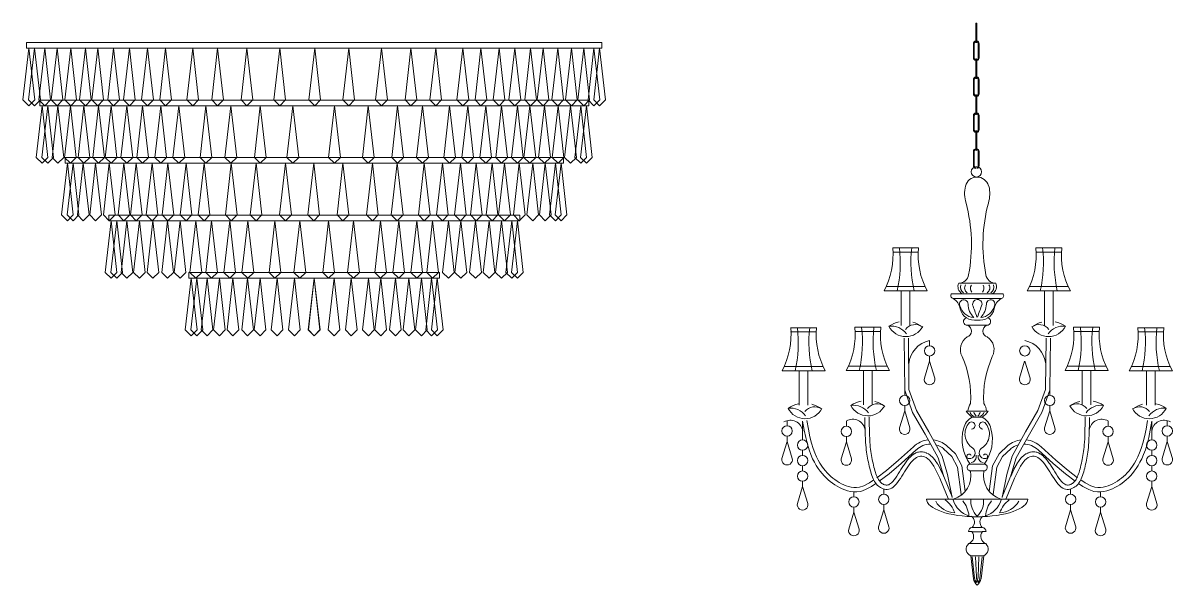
# Model space of a CAD drawing. Header units: millimetres. Extents: x -7623 to 1021, y -3585 to 1235.
# Drawn here: x -3581 to 416, y -719 to 1235 of the extents above; entities that cross this region are included whole.
import ezdxf

# ---------------------------------------------------------------- set-up
doc = ezdxf.new("R2010")
doc.units = ezdxf.units.MM
doc.layers.add('Lighting', color=253, linetype='Continuous', lineweight=13)

# ---------------------------------------------------------------- blocks, each defined once
blk = doc.blocks.new('Chandeliers 042')
at = {"color": 0}
for p, q in [((-1000, 0), (-1000, -20)), ((0, 0), (-1000, 0)), ((0, 0), (1000, 0)), ((1000, 0), (1000, -20)), ((0, -20), (-1000, -20)), ((0, -20), (1000, -20)), ((0, -200), (-953.9, -200)), ((-953.9, -200), (-953.9, -220)), ((0, -220), (-953.9, -220)), ((0, -200), (953.9, -200)), ((0, -220), (953.9, -220)), ((953.9, -200), (953.9, -220)), ((-866, -400), (-866, -420)), ((0, -400), (-866, -400)), ((0, -420), (-866, -420)), ((0, -400), (866, -400)), ((0, -420), (866, -420)), ((866, -400), (866, -420)), ((-714.1, -600), (-714.1, -620)), ((0, -600), (-714.1, -600)), ((0, -620), (-714.1, -620)), ((0, -600), (714.1, -600)), ((0, -620), (714.1, -620)), ((714.1, -600), (714.1, -620)), ((-435.9, -800), (-435.9, -820)), ((0, -800), (-435.9, -800)), ((0, -820), (-435.9, -820)), ((0, -800), (435.9, -800)), ((0, -820), (435.9, -820)), ((435.9, -800), (435.9, -820))]:
    blk.add_line(p, q, dxfattribs=at)
for points in [[(-991.7, -220), (-1012.1, -199.6), (-991.7, -20), (-971.4, -199.6)], [(-972.1, -220), (-992.5, -199.6), (-972.1, -20), (-951.7, -199.6)], [(-936.7, -220), (-957.1, -199.6), (-936.7, -20), (-916.4, -199.6)], [(-893.6, -220), (-913.9, -199.6), (-893.6, -20), (-873.2, -199.6)], [(-846.4, -220), (-866.8, -199.6), (-846.4, -20), (-826.1, -199.6)], [(-795.4, -220), (-815.7, -199.6), (-795.4, -20), (-775, -199.6)], [(-752.2, -220), (-772.5, -199.6), (-752.2, -20), (-731.8, -199.6)], [(-697.2, -220), (-717.6, -199.6), (-697.2, -20), (-676.8, -199.6)], [(-642.2, -220), (-662.6, -199.6), (-642.2, -20), (-621.9, -199.6)], [(-579.4, -220), (-599.8, -199.6), (-579.4, -20), (-559, -199.6)], [(-516.6, -220), (-536.9, -199.6), (-516.6, -20), (-496.2, -199.6)], [(-422.3, -220), (-442.7, -199.6), (-422.3, -20), (-402, -199.6)], [(-335.9, -220), (-356.3, -199.6), (-335.9, -20), (-315.6, -199.6)], [(-233.8, -220), (-254.2, -199.6), (-233.8, -20), (-213.5, -199.6)], [(-120, -220), (-140.3, -199.6), (-120, -20), (-99.6, -199.6)], [(1.8, -220), (-18.6, -199.6), (1.8, -20), (22.1, -199.6)], [(120, -220), (140.3, -199.6), (120, -20), (99.6, -199.6)], [(233.8, -220), (254.2, -199.6), (233.8, -20), (213.5, -199.6)], [(335.9, -220), (356.3, -199.6), (335.9, -20), (315.6, -199.6)], [(422.3, -220), (442.7, -199.6), (422.3, -20), (402, -199.6)], [(516.6, -220), (536.9, -199.6), (516.6, -20), (496.2, -199.6)], [(579.4, -220), (599.8, -199.6), (579.4, -20), (559, -199.6)], [(642.2, -220), (662.6, -199.6), (642.2, -20), (621.9, -199.6)], [(697.2, -220), (717.6, -199.6), (697.2, -20), (676.8, -199.6)], [(752.2, -220), (772.5, -199.6), (752.2, -20), (731.8, -199.6)], [(795.4, -220), (815.7, -199.6), (795.4, -20), (775, -199.6)], [(846.4, -220), (866.8, -199.6), (846.4, -20), (826.1, -199.6)], [(893.6, -220), (913.9, -199.6), (893.6, -20), (873.2, -199.6)], [(936.7, -220), (957.1, -199.6), (936.7, -20), (916.4, -199.6)], [(972.1, -220), (992.5, -199.6), (972.1, -20), (951.7, -199.6)], [(991.7, -220), (1012.1, -199.6), (991.7, -20), (971.4, -199.6)], [(-945.7, -420), (-966, -399.6), (-945.7, -220), (-925.3, -399.6)], [(-926, -420), (-946.4, -399.6), (-926, -220), (-905.7, -399.6)], [(-890.7, -420), (-911.1, -399.6), (-890.7, -220), (-870.3, -399.6)], [(-847.5, -420), (-867.9, -399.6), (-847.5, -220), (-827.1, -399.6)], [(-800.4, -420), (-820.7, -399.6), (-800.4, -220), (-780, -399.6)], [(-749.3, -420), (-769.7, -399.6), (-749.3, -220), (-729, -399.6)], [(-706.1, -420), (-726.5, -399.6), (-706.1, -220), (-685.8, -399.6)], [(-651.1, -420), (-671.5, -399.6), (-651.1, -220), (-630.8, -399.6)], [(-596.2, -420), (-616.5, -399.6), (-596.2, -220), (-575.8, -399.6)], [(-533.3, -420), (-553.7, -399.6), (-533.3, -220), (-513, -399.6)], [(-470.5, -420), (-490.9, -399.6), (-470.5, -220), (-450.1, -399.6)], [(-376.3, -420), (-396.6, -399.6), (-376.3, -220), (-355.9, -399.6)], [(-289.9, -420), (-310.2, -399.6), (-289.9, -220), (-269.5, -399.6)], [(-187.8, -420), (-208.1, -399.6), (-187.8, -220), (-167.4, -399.6)], [(-74.3, -420), (-94.6, -399.6), (-74.3, -220), (-53.9, -399.6)], [(70.6, -420), (91, -399.6), (70.6, -220), (50.2, -399.6)], [(187.8, -420), (208.1, -399.6), (187.8, -220), (167.4, -399.6)], [(289.9, -420), (310.2, -399.6), (289.9, -220), (269.5, -399.6)], [(376.3, -420), (396.6, -399.6), (376.3, -220), (355.9, -399.6)], [(470.5, -420), (490.9, -399.6), (470.5, -220), (450.1, -399.6)], [(533.3, -420), (553.7, -399.6), (533.3, -220), (513, -399.6)], [(596.2, -420), (616.5, -399.6), (596.2, -220), (575.8, -399.6)], [(651.1, -420), (671.5, -399.6), (651.1, -220), (630.8, -399.6)], [(706.1, -420), (726.5, -399.6), (706.1, -220), (685.8, -399.6)], [(749.3, -420), (769.7, -399.6), (749.3, -220), (729, -399.6)], [(800.4, -420), (820.7, -399.6), (800.4, -220), (780, -399.6)], [(847.5, -420), (867.9, -399.6), (847.5, -220), (827.1, -399.6)], [(890.7, -420), (911.1, -399.6), (890.7, -220), (870.3, -399.6)], [(926, -420), (946.4, -399.6), (926, -220), (905.7, -399.6)], [(945.7, -420), (966, -399.6), (945.7, -220), (925.3, -399.6)], [(-857.8, -620), (-878.1, -599.6), (-857.8, -420), (-837.4, -599.6)], [(-838.1, -620), (-858.5, -599.6), (-838.1, -420), (-817.8, -599.6)], [(-802.8, -620), (-823.1, -599.6), (-802.8, -420), (-782.4, -599.6)], [(-759.6, -620), (-779.9, -599.6), (-759.6, -420), (-739.2, -599.6)], [(-712.5, -620), (-732.8, -599.6), (-712.5, -420), (-692.1, -599.6)], [(-661.4, -620), (-681.8, -599.6), (-661.4, -420), (-641, -599.6)], [(-618.2, -620), (-638.6, -599.6), (-618.2, -420), (-597.8, -599.6)], [(-563.2, -620), (-583.6, -599.6), (-563.2, -420), (-542.9, -599.6)], [(-508.3, -620), (-528.6, -599.6), (-508.3, -420), (-487.9, -599.6)], [(-445.4, -620), (-465.8, -599.6), (-445.4, -420), (-425.1, -599.6)], [(-382.6, -620), (-403, -599.6), (-382.6, -420), (-362.2, -599.6)], [(-288.4, -620), (-308.7, -599.6), (-288.4, -420), (-268, -599.6)], [(-202, -620), (-222.3, -599.6), (-202, -420), (-181.6, -599.6)], [(-99.9, -620), (-120.2, -599.6), (-99.9, -420), (-79.5, -599.6)], [(-1.5, -620), (18.9, -599.6), (-1.5, -420), (-21.8, -599.6)], [(99.9, -620), (120.2, -599.6), (99.9, -420), (79.5, -599.6)], [(202, -620), (222.3, -599.6), (202, -420), (181.6, -599.6)], [(288.4, -620), (308.7, -599.6), (288.4, -420), (268, -599.6)], [(382.6, -620), (403, -599.6), (382.6, -420), (362.2, -599.6)], [(445.4, -620), (465.8, -599.6), (445.4, -420), (425.1, -599.6)], [(508.3, -620), (528.6, -599.6), (508.3, -420), (487.9, -599.6)], [(563.2, -620), (583.6, -599.6), (563.2, -420), (542.9, -599.6)], [(618.2, -620), (638.6, -599.6), (618.2, -420), (597.8, -599.6)], [(661.4, -620), (681.8, -599.6), (661.4, -420), (641, -599.6)], [(712.5, -620), (732.8, -599.6), (712.5, -420), (692.1, -599.6)], [(759.6, -620), (779.9, -599.6), (759.6, -420), (739.2, -599.6)], [(802.8, -620), (823.1, -599.6), (802.8, -420), (782.4, -599.6)], [(838.1, -620), (858.5, -599.6), (838.1, -420), (817.8, -599.6)], [(857.8, -620), (878.1, -599.6), (857.8, -420), (837.4, -599.6)], [(-705.9, -820), (-726.2, -799.6), (-705.9, -620), (-685.5, -799.6)], [(-686.2, -820), (-706.6, -799.6), (-686.2, -620), (-665.9, -799.6)], [(-650.9, -820), (-671.3, -799.6), (-650.9, -620), (-630.5, -799.6)], [(-607.7, -820), (-628.1, -799.6), (-607.7, -620), (-587.3, -799.6)], [(-560.6, -820), (-580.9, -799.6), (-560.6, -620), (-540.2, -799.6)], [(-509.5, -820), (-529.9, -799.6), (-509.5, -620), (-489.2, -799.6)], [(-466.3, -820), (-486.7, -799.6), (-466.3, -620), (-446, -799.6)], [(-411.4, -820), (-431.7, -799.6), (-411.4, -620), (-391, -799.6)], [(-356.4, -820), (-376.7, -799.6), (-356.4, -620), (-336, -799.6)], [(-293.5, -820), (-313.9, -799.6), (-293.5, -620), (-273.2, -799.6)], [(-230.7, -820), (-251.1, -799.6), (-230.7, -620), (-210.3, -799.6)], [(-136.5, -820), (-156.8, -799.6), (-136.5, -620), (-116.1, -799.6)], [(-50.1, -820), (-70.4, -799.6), (-50.1, -620), (-29.7, -799.6)], [(50.1, -820), (70.4, -799.6), (50.1, -620), (29.7, -799.6)], [(136.5, -820), (156.8, -799.6), (136.5, -620), (116.1, -799.6)], [(230.7, -820), (251.1, -799.6), (230.7, -620), (210.3, -799.6)], [(293.5, -820), (313.9, -799.6), (293.5, -620), (273.2, -799.6)], [(356.4, -820), (376.7, -799.6), (356.4, -620), (336, -799.6)], [(411.4, -820), (431.7, -799.6), (411.4, -620), (391, -799.6)], [(466.3, -820), (486.7, -799.6), (466.3, -620), (446, -799.6)], [(509.5, -820), (529.9, -799.6), (509.5, -620), (489.2, -799.6)], [(560.6, -820), (580.9, -799.6), (560.6, -620), (540.2, -799.6)], [(607.7, -820), (628.1, -799.6), (607.7, -620), (587.3, -799.6)], [(650.9, -820), (671.3, -799.6), (650.9, -620), (630.5, -799.6)], [(686.2, -820), (706.6, -799.6), (686.2, -620), (665.9, -799.6)], [(705.9, -820), (726.2, -799.6), (705.9, -620), (685.5, -799.6)], [(-427.6, -1020), (-448, -999.6), (-427.6, -820), (-407.2, -999.6)], [(-408, -1020), (-428.3, -999.6), (-408, -820), (-387.6, -999.6)], [(-372.6, -1020), (-393, -999.6), (-372.6, -820), (-352.3, -999.6)], [(-329.4, -1020), (-349.8, -999.6), (-329.4, -820), (-309.1, -999.6)], [(-282.3, -1020), (-302.7, -999.6), (-282.3, -820), (-262, -999.6)], [(-231.3, -1020), (-251.6, -999.6), (-231.3, -820), (-210.9, -999.6)], [(-188.1, -1020), (-208.4, -999.6), (-188.1, -820), (-167.7, -999.6)], [(-128.9, -1020), (-149.2, -999.6), (-128.9, -820), (-108.5, -999.6)], [(-69.1, -1020), (-89.5, -999.6), (-69.1, -820), (-48.7, -999.6)], [(-0.4, -1020), (20, -999.6), (-0.4, -820), (-20.7, -999.6)], [(0.4, -1020), (-20, -999.6), (0.4, -820), (20.7, -999.6)], [(69.1, -1020), (89.5, -999.6), (69.1, -820), (48.7, -999.6)], [(128.9, -1020), (149.2, -999.6), (128.9, -820), (108.5, -999.6)], [(188.1, -1020), (208.4, -999.6), (188.1, -820), (167.7, -999.6)], [(231.3, -1020), (251.6, -999.6), (231.3, -820), (210.9, -999.6)], [(282.3, -1020), (302.7, -999.6), (282.3, -820), (262, -999.6)], [(329.4, -1020), (349.8, -999.6), (329.4, -820), (309.1, -999.6)], [(372.6, -1020), (393, -999.6), (372.6, -820), (352.3, -999.6)], [(408, -1020), (428.3, -999.6), (408, -820), (387.6, -999.6)], [(427.6, -1020), (448, -999.6), (427.6, -820), (407.2, -999.6)]]:
    blk.add_lwpolyline(points, close=True, dxfattribs=at)
blk = doc.blocks.new('Chandeliers 023')
at = {"color": 0}
for p, q in [((-30.3, -1051.3), (36.1, -1051.3)), ((0.2, -1926.6), (-2.9, -1856.2)), ((6.1, -1926.6), (9.3, -1856.2))]:
    blk.add_line(p, q, dxfattribs=at)
for points in [[(-1.5, -66.7), (-1.5, -1.5)], [(1.5, -1.5), (1.5, -66.7)], [(-10, -72.2), (-10, -120.9)], [(-7, -72.2), (-7, -120.9)], [(7, -120.9), (7, -72.2)], [(10, -72.2), (10, -120.9)], [(-1.5, -191.6), (-1.5, -126.4)], [(1.5, -126.4), (1.5, -191.7)], [(-10, -245.8), (-10, -197.1)], [(-7, -245.8), (-7, -197.1)], [(7, -197.1), (7, -245.8)], [(10, -245.8), (10, -197.1)], [(-1.5, -316.5), (-1.5, -251.3)], [(1.5, -251.3), (1.5, -316.5)], [(-10, -322), (-10, -370.7)], [(-7, -322), (-7, -370.7)], [(7, -370.7), (7, -322)], [(10, -322), (10, -370.7)], [(-1.5, -441.4), (-1.5, -376.3)], [(1.5, -376.3), (1.5, -441.5)], [(-10, -495.7), (-10, -447)], [(-7, -495.7), (-7, -447)], [(7, -447), (7, -495.7)], [(10, -495.7), (10, -447)], [(-200.6, -781.8), (-290.6, -781.8)], [(-200.6, -796.8), (-290.6, -796.8)], [(207, -781.8), (297, -781.8)], [(207, -796.8), (297, -796.8)], [(-178, -916.8), (-313.2, -916.8)], [(-61.1, -904.9), (63.5, -904.6)], [(184.4, -916.8), (319.5, -916.8)], [(-170.6, -931.8), (-320.6, -931.8)], [(-260.6, -931.8), (-260.6, -1051.8)], [(-230.6, -931.8), (-230.6, -1051.8)], [(-49.8, -941.4), (-85.8, -941.4)], [(-80.6, -958.1), (87, -958.1)], [(-49.8, -941.4), (56.2, -941.4)], [(92.2, -941.4), (56.2, -941.4)], [(177, -931.8), (327, -931.8)], [(237, -931.8), (237, -1051.8)], [(267, -931.8), (267, -1051.8)], [(-555.1, -1059.6), (-645.1, -1059.6)], [(-555.1, -1074.6), (-645.1, -1074.6)], [(-332, -1058.1), (-422, -1058.1)], [(-332, -1073.1), (-422, -1073.1)], [(338.4, -1058.1), (428.4, -1058.1)], [(338.4, -1073.1), (428.4, -1073.1)], [(561.4, -1059.6), (651.4, -1059.6)], [(561.4, -1074.6), (651.4, -1074.6)], [(-251.1, -1096.4), (-248.9, -1276.8), (-221.4, -1354.4), (-178, -1429.8), (-132.3, -1512), (-114, -1573.6), (-113.6, -1575.7)], [(-236.1, -1096.2), (-233.9, -1274.1), (-207.8, -1348.1), (-165, -1422.4), (-118.4, -1506.1), (-99.5, -1570), (-83.3, -1650.6)], [(-162.3, -1122.2), (-162.3, -1104.2)], [(242.5, -1096.2), (240.2, -1274.1), (214.1, -1348.1), (171.3, -1422.4), (124.8, -1506.1), (105.8, -1570), (89.7, -1650.6)], [(257.5, -1096.4), (255.2, -1276.8), (227.8, -1354.4), (184.4, -1429.8), (138.7, -1512), (120.4, -1573.6), (120, -1575.7)], [(-162.3, -1176.2), (-162.3, -1158.2)], [(-532.5, -1194.6), (-667.6, -1194.6)], [(-309.4, -1193.1), (-444.6, -1193.1)], [(-162.3, -1176.2), (-180.3, -1235.5)], [(-162.3, -1176.2), (-144.3, -1235.5)], [(168.1, -1176.2), (150.1, -1235.5)], [(168.7, -1176.2), (186.7, -1235.5)], [(315.8, -1193.1), (450.9, -1193.1)], [(538.8, -1194.6), (674, -1194.6)], [(-525.1, -1209.6), (-675.1, -1209.6)], [(-615.1, -1209.6), (-615.1, -1329.6)], [(-585.1, -1209.6), (-585.1, -1329.6)], [(-302, -1208.1), (-452, -1208.1)], [(-392, -1208.1), (-392, -1328.1)], [(-362, -1208.1), (-362, -1328.1)], [(308.4, -1208.1), (458.4, -1208.1)], [(368.4, -1208.1), (368.4, -1328.1)], [(398.4, -1208.1), (398.4, -1328.1)], [(531.4, -1209.6), (681.4, -1209.6)], [(591.4, -1209.6), (591.4, -1329.6)], [(621.4, -1209.6), (621.4, -1329.6)], [(-248.9, -1294.8), (-248.9, -1276.8)], [(255.2, -1294.8), (255.2, -1276.8)], [(-248.9, -1348.8), (-266.9, -1408.1)], [(-248.9, -1348.8), (-248.9, -1330.8)], [(-248.9, -1348.8), (-230.9, -1408.1)], [(-35.1, -1350.4), (2.6, -1350.4)], [(41.5, -1350.4), (3.8, -1350.4)], [(255.2, -1348.8), (237.2, -1408.1)], [(255.2, -1348.8), (255.2, -1330.8)], [(255.2, -1348.8), (273.2, -1408.1)], [(-657.5, -1400.9), (-657.5, -1382.9)], [(-348.6, -1601.5), (-364.1, -1611.8), (-385.1, -1622.9), (-401.7, -1628.8), (-415, -1630.8), (-426.5, -1630.4), (-437.3, -1628.9), (-447.5, -1626.6), (-457.2, -1623.6), (-466.5, -1619.9), (-475.4, -1615.7), (-483.9, -1610.9), (-492.1, -1605.8), (-500, -1600.2), (-507.7, -1594.4), (-515.1, -1588.3), (-522.2, -1581.7), (-529.2, -1574.6), (-536.1, -1566.9), (-542.8, -1558.4), (-549.4, -1549.2), (-555.9, -1539.1), (-562.4, -1527.9), (-568.8, -1515.4), (-575.1, -1501), (-581.2, -1484.2), (-587.1, -1464.7), (-592.8, -1442), (-598.3, -1415.7), (-603.5, -1385.2)], [(-603.5, -1449.9), (-603.5, -1385.2)], [(-356.5, -1588.7), (-371.7, -1598.9), (-391.1, -1609.2), (-405.3, -1614.1), (-415.9, -1615.7), (-425.3, -1615.4), (-434.6, -1614.2), (-443.6, -1612.1), (-452.2, -1609.5), (-460.5, -1606.2), (-468.5, -1602.4), (-476.3, -1598), (-483.8, -1593.3), (-491.2, -1588.1), (-498.3, -1582.7), (-505.2, -1577), (-511.8, -1570.9), (-518.3, -1564.4), (-524.6, -1557.2), (-530.8, -1549.4), (-537, -1540.8), (-543.2, -1531.2), (-549.2, -1520.8), (-555.2, -1509), (-561.1, -1495.4), (-566.9, -1479.5), (-572.6, -1460.7), (-578.2, -1438.7), (-583.5, -1412.9), (-588.7, -1382.7)], [(-451.6, -1402.2), (-451.6, -1384.2)], [(-98, -1653.5), (-113.5, -1614.2), (-126.7, -1583.2), (-137.9, -1559.3), (-147.4, -1541.7), (-155.5, -1529.2), (-162.4, -1520.7), (-168.6, -1515.2), (-174.2, -1511.6), (-179.5, -1509), (-184.6, -1507.3), (-189.5, -1506.4), (-194.3, -1506.4), (-198.9, -1507.2), (-203.5, -1508.7), (-208, -1511.1), (-212.5, -1514.2), (-217, -1518.1), (-221.6, -1522.7), (-226.2, -1527.9), (-230.7, -1533.7), (-235.4, -1539.9), (-240, -1546.7), (-244.7, -1553.7), (-249.4, -1561.1), (-254.2, -1568.7), (-259, -1576.3), (-263.8, -1583.8), (-268.7, -1591.1), (-273.7, -1597.9), (-278.6, -1604.1), (-283.7, -1609.5), (-288.8, -1614), (-293.9, -1617.5), (-299.1, -1619.9), (-304.2, -1621.4), (-309.3, -1622), (-314.3, -1622), (-319.2, -1621.2), (-323.9, -1619.9), (-328.3, -1618.1), (-332.6, -1615.9), (-336.6, -1613.4), (-340.3, -1610.4), (-343.9, -1607.1), (-347.2, -1603.4), (-350.3, -1599.3), (-353.2, -1594.9), (-355.9, -1590), (-358.4, -1584.8), (-360.7, -1579.2), (-362.9, -1573.4), (-364.9, -1567.2), (-366.8, -1560.9), (-368.6, -1554.4), (-370.3, -1547.8), (-372, -1541.1), (-373.6, -1534.4), (-375.1, -1527.6), (-376.5, -1520.7), (-377.9, -1513.7), (-379.1, -1506.6), (-380.3, -1499.4), (-381.4, -1492), (-382.4, -1484.4), (-383.2, -1476.5), (-384, -1467.9), (-384.7, -1458.1), (-385.3, -1446.4), (-385.8, -1432.5), (-386.3, -1415.7), (-386.8, -1395.6), (-387.3, -1371.6)], [(-13.9, -1370.5), (3.2, -1370.5)], [(20.3, -1370.5), (3.2, -1370.5)], [(104.4, -1653.5), (119.9, -1614.2), (133, -1583.2), (144.2, -1559.3), (153.7, -1541.7), (161.8, -1529.2), (168.8, -1520.7), (174.9, -1515.2), (180.5, -1511.6), (185.9, -1509), (190.9, -1507.3), (195.9, -1506.4), (200.6, -1506.4), (205.3, -1507.2), (209.8, -1508.7), (214.4, -1511.1), (218.9, -1514.2), (223.4, -1518.1), (227.9, -1522.7), (232.5, -1527.9), (237.1, -1533.7), (241.7, -1539.9), (246.4, -1546.7), (251.1, -1553.7), (255.8, -1561.1), (260.5, -1568.7), (265.3, -1576.3), (270.2, -1583.8), (275.1, -1591.1), (280, -1597.9), (285, -1604.1), (290, -1609.5), (295.1, -1614), (300.3, -1617.5), (305.5, -1619.9), (310.6, -1621.4), (315.7, -1622), (320.7, -1622), (325.5, -1621.2), (330.2, -1619.9), (334.7, -1618.1), (338.9, -1615.9), (342.9, -1613.4), (346.7, -1610.4), (350.2, -1607.1), (353.5, -1603.4), (356.6, -1599.3), (359.5, -1594.9), (362.2, -1590), (364.7, -1584.8), (367.1, -1579.2), (369.2, -1573.4), (371.3, -1567.2), (373.2, -1560.9), (375, -1554.4), (376.7, -1547.8), (378.3, -1541.1), (379.9, -1534.4), (381.4, -1527.6), (382.9, -1520.7), (384.2, -1513.7), (385.5, -1506.6), (386.7, -1499.4), (387.8, -1492), (388.7, -1484.4), (389.6, -1476.5), (390.4, -1467.9), (391, -1458.1), (391.6, -1446.4), (392.2, -1432.5), (392.7, -1415.7), (393.2, -1395.6), (393.6, -1371.6)], [(355, -1601.5), (370.4, -1611.8), (391.5, -1622.9), (408, -1628.8), (421.4, -1630.8), (432.9, -1630.4), (443.6, -1628.9), (453.8, -1626.6), (463.6, -1623.6), (472.9, -1619.9), (481.8, -1615.7), (490.3, -1610.9), (498.5, -1605.8), (506.4, -1600.2), (514, -1594.4), (521.4, -1588.3), (528.6, -1581.7), (535.6, -1574.6), (542.4, -1566.9), (549.2, -1558.4), (555.8, -1549.2), (562.3, -1539.1), (568.8, -1527.9), (575.2, -1515.4), (581.4, -1501), (587.5, -1484.2), (593.5, -1464.7), (599.2, -1442), (604.6, -1415.7), (609.8, -1385.2)], [(362.8, -1588.7), (378.1, -1598.9), (397.5, -1609.2), (411.6, -1614.1), (422.3, -1615.7), (431.6, -1615.4), (440.9, -1614.2), (450, -1612.1), (458.6, -1609.5), (466.9, -1606.2), (474.9, -1602.4), (482.6, -1598), (490.2, -1593.3), (497.6, -1588.1), (504.7, -1582.7), (511.5, -1577), (518.2, -1570.9), (524.6, -1564.4), (531, -1557.2), (537.2, -1549.4), (543.4, -1540.8), (549.5, -1531.2), (555.6, -1520.8), (561.6, -1509), (567.5, -1495.4), (573.3, -1479.5), (579, -1460.7), (584.5, -1438.7), (589.9, -1412.9), (595, -1382.7)], [(457.9, -1402.2), (457.9, -1384.2)], [(609.8, -1449.9), (609.8, -1385.2)], [(663.9, -1400.9), (663.9, -1382.9)], [(-657.5, -1454.9), (-657.5, -1436.9)], [(-451.6, -1456.2), (-451.6, -1438.2)], [(457.9, -1456.2), (457.9, -1438.2)], [(663.9, -1454.9), (663.9, -1436.9)], [(-657.5, -1454.9), (-675.5, -1514.2)], [(-657.5, -1454.9), (-639.5, -1514.2)], [(-451.6, -1456.2), (-469.6, -1515.5)], [(-451.6, -1456.2), (-433.6, -1515.5)], [(-218.6, -1473.8), (-270.6, -1520.6), (-312.6, -1556.1), (-345.9, -1581.7)], [(-103.2, -1469.8), (-72.7, -1498), (-50.4, -1540.2), (-38.6, -1629.1)], [(109.5, -1469.8), (79, -1498), (56.7, -1540.2), (44.9, -1629.1)], [(225, -1473.8), (277, -1520.6), (319, -1556.1), (352.3, -1581.7)], [(457.9, -1456.2), (439.9, -1515.5)], [(457.9, -1456.2), (475.9, -1515.5)], [(663.9, -1454.9), (645.9, -1514.2)], [(663.9, -1454.9), (681.9, -1514.2)], [(-603.5, -1503.9), (-603.5, -1485.9)], [(-208.6, -1484.9), (-260.8, -1531.9), (-303.2, -1567.8), (-337.2, -1593.9)], [(-113.4, -1480.8), (-84.7, -1507.2), (-64.9, -1544.8), (-52.3, -1639.5)], [(119.7, -1480.8), (91.1, -1507.2), (71.2, -1544.8), (58.7, -1639.5)], [(214.9, -1484.9), (267.1, -1531.9), (309.6, -1567.8), (343.6, -1593.9)], [(609.8, -1503.9), (609.8, -1485.9)], [(-603.5, -1557.9), (-603.5, -1539.9)], [(-21, -1533.8), (3.2, -1533.8)], [(-16.9, -1557), (3.2, -1557)], [(27.3, -1533.8), (3.2, -1533.8)], [(23.3, -1557), (3.2, -1557)], [(609.8, -1557.9), (609.8, -1539.9)], [(-603.5, -1611.9), (-603.5, -1593.9)], [(609.8, -1611.9), (609.8, -1593.9)], [(-603.5, -1611.9), (-621.5, -1671.2)], [(-603.5, -1611.9), (-585.5, -1671.2)], [(-425.5, -1647.6), (-425.5, -1629.6)], [(-321.5, -1638.6), (-321.5, -1620.6)], [(327.9, -1638.6), (327.9, -1620.6)], [(431.9, -1647.6), (431.9, -1629.6)], [(609.8, -1611.9), (591.8, -1671.2)], [(609.8, -1611.9), (627.8, -1671.2)], [(-321.5, -1692.6), (-321.5, -1674.6)], [(-172.8, -1655.8), (179.2, -1655.8)], [(327.9, -1692.6), (327.9, -1674.6)], [(-425.5, -1701.6), (-443.5, -1760.9)], [(-425.5, -1701.6), (-425.5, -1683.6)], [(-425.5, -1701.6), (-407.5, -1760.9)], [(-321.5, -1692.6), (-339.5, -1751.9)], [(-321.5, -1692.6), (-303.5, -1751.9)], [(-14.5, -1717.2), (3.2, -1717.2)], [(20.9, -1717.2), (3.2, -1717.2)], [(327.9, -1692.6), (309.9, -1751.9)], [(327.9, -1692.6), (345.9, -1751.9)], [(431.9, -1701.6), (413.9, -1760.9)], [(431.9, -1701.6), (431.9, -1683.6)], [(431.9, -1701.6), (449.9, -1760.9)], [(-14.4, -1754.5), (3.2, -1754.5)], [(20.7, -1754.5), (3.2, -1754.5)], [(-15.3, -1768.9), (-27.4, -1768.9)], [(-15.1, -1769.1), (3.2, -1769.1)], [(21.4, -1769.1), (3.2, -1769.1)], [(21.7, -1768.9), (33.7, -1768.9)], [(-26.4, -1810.6), (3.2, -1810.6)], [(32.8, -1810.6), (3.2, -1810.6)], [(-10, -1933.1), (-19.4, -1853.1)], [(-19.4, -1853.1), (3.2, -1853.1)], [(-14.3, -1856.5), (-6.4, -1930.3)], [(25.8, -1853.1), (3.2, -1853.1)], [(20.7, -1856.5), (12.7, -1930.3)], [(16.4, -1933.1), (25.8, -1853.1)]]:
    blk.add_lwpolyline(points, dxfattribs=at)
for points in [[(-84.1, -1648), (-99.5, -1608.7, 0.006767), (-99.7, -1608.3), (-112.9, -1577.3, 0.009463), (-113.1, -1576.8), (-124.3, -1553, 0.013571), (-124.7, -1552.2), (-134.2, -1534.6, 0.019794), (-134.8, -1533.6), (-142.9, -1521, 0.028581), (-143.9, -1519.6), (-150.8, -1511.1, 0.038112), (-152.4, -1509.5), (-158.6, -1504, 0.040439), (-160.5, -1502.5), (-166.1, -1498.9, 0.030387), (-167.7, -1498.1), (-173, -1495.5, 0.031303), (-174.7, -1494.8), (-179.8, -1493.1, 0.036967), (-182, -1492.5), (-186.9, -1491.7, 0.041406), (-189.4, -1491.4), (-194.1, -1491.4, 0.043233), (-196.7, -1491.6), (-201.4, -1492.4, 0.04174), (-203.8, -1493), (-208.4, -1494.5, 0.037464), (-210.4, -1495.4), (-214.9, -1497.8, 0.031749), (-216.6, -1498.8), (-221.1, -1501.9, 0.025718), (-222.3, -1502.8), (-226.8, -1506.7, 0.019967), (-227.7, -1507.5), (-232.2, -1512.1, 0.015407), (-232.9, -1512.8), (-237.4, -1518, 0.011914), (-237.9, -1518.6), (-242.5, -1524.3, 0.009199), (-242.8, -1524.8), (-247.4, -1531.1, 0.007046), (-247.7, -1531.4), (-252.3, -1538.1, 0.005292), (-252.5, -1538.4), (-257.2, -1545.4, 0.003824), (-257.3, -1545.6), (-262.1, -1553, 0.002307), (-262.1, -1553.1), (-266.9, -1560.7), (-271.6, -1568.2), (-276.4, -1575.6), (-281, -1582.5), (-285.6, -1588.8), (-290, -1594.3), (-294.2, -1598.8), (-298, -1602.1), (-301.3, -1604.4), (-304.4, -1605.8), (-307.3, -1606.7), (-310.2, -1607), (-313, -1607), (-316, -1606.5), (-319.1, -1605.7), (-322.1, -1604.5), (-325.1, -1602.9), (-327.9, -1601.1), (-330.6, -1599.1), (-333.1, -1596.6), (-335.6, -1593.9), (-338, -1590.7), (-340.3, -1587.1), (-342.5, -1583.1), (-344.7, -1578.6), (-346.8, -1573.7), (-348.7, -1568.4), (-350.6, -1562.7), (-352.4, -1556.7), (-354.1, -1550.5), (-355.8, -1544.2), (-357.4, -1537.6), (-358.9, -1531), (-360.4, -1524.4), (-361.8, -1517.7), (-363.1, -1510.9), (-364.4, -1504.1), (-365.5, -1497.1), (-366.5, -1489.9), (-367.5, -1482.6), (-368.3, -1475), (-369.1, -1466.7), (-369.7, -1457.2), (-370.3, -1445.8), (-370.8, -1432), (-371.3, -1415.3), (-371.8, -1395.3), (-372.3, -1371.3)], [(90.4, -1648), (105.9, -1608.7, -0.006767), (106, -1608.3), (119.2, -1577.3, -0.009463), (119.5, -1576.8), (130.7, -1553, -0.013571), (131, -1552.2), (140.5, -1534.6, -0.019794), (141.1, -1533.6), (149.2, -1521, -0.028581), (150.2, -1519.6), (157.2, -1511.1, -0.038112), (158.8, -1509.5), (164.9, -1504, -0.040439), (166.9, -1502.5), (172.5, -1498.9, -0.030387), (174, -1498.1), (179.4, -1495.5, -0.031303), (181.1, -1494.8), (186.2, -1493.1, -0.036967), (188.3, -1492.5), (193.3, -1491.7, -0.041406), (195.7, -1491.4), (200.5, -1491.4, -0.043233), (203.1, -1491.6), (207.7, -1492.4, -0.04174), (210.1, -1493), (214.7, -1494.5, -0.037464), (216.8, -1495.4), (221.3, -1497.8, -0.031749), (222.9, -1498.8), (227.4, -1501.9, -0.025718), (228.7, -1502.8), (233.2, -1506.7, -0.019967), (234.1, -1507.5), (238.6, -1512.1, -0.015407), (239.2, -1512.8), (243.8, -1518, -0.011914), (244.2, -1518.6), (248.8, -1524.3, -0.009199), (249.2, -1524.8), (253.8, -1531.1, -0.007046), (254, -1531.4), (258.7, -1538.1, -0.005292), (258.9, -1538.4), (263.6, -1545.4, -0.003824), (263.7, -1545.6), (268.4, -1553, -0.002307), (268.5, -1553.1), (273.2, -1560.7), (278, -1568.2), (282.7, -1575.6), (287.4, -1582.5), (292, -1588.8), (296.4, -1594.3), (300.5, -1598.8), (304.3, -1602.1), (307.7, -1604.4), (310.8, -1605.8), (313.7, -1606.7), (316.5, -1607), (319.4, -1607), (322.4, -1606.5), (325.4, -1605.7), (328.5, -1604.5), (331.4, -1602.9), (334.2, -1601.1), (336.9, -1599.1), (339.5, -1596.6), (342, -1593.9), (344.4, -1590.7), (346.7, -1587.1), (348.9, -1583.1), (351, -1578.6), (353.1, -1573.7), (355.1, -1568.4), (357, -1562.7), (358.8, -1556.7), (360.5, -1550.5), (362.2, -1544.2), (363.8, -1537.6), (365.3, -1531), (366.8, -1524.4), (368.2, -1517.7), (369.5, -1510.9), (370.7, -1504.1), (371.9, -1497.1), (372.9, -1489.9), (373.8, -1482.6), (374.7, -1475), (375.4, -1466.7), (376.1, -1457.2), (376.7, -1445.8), (377.2, -1432), (377.7, -1415.3), (378.2, -1395.3), (378.6, -1371.3)]]:
    blk.add_lwpolyline(points, format="xyb", dxfattribs=at)
for centre in [(0.3, -517.7), (-162.3, -1140.2), (168.7, -1140.2), (-248.9, -1312.8), (255.2, -1312.8), (-657.5, -1418.9), (-451.6, -1420.2), (457.9, -1420.2), (663.9, -1418.9), (-603.5, -1467.9), (609.8, -1467.9), (-603.5, -1521.9), (609.8, -1521.9), (-603.5, -1575.9), (609.8, -1575.9), (-321.5, -1656.6), (327.9, -1656.6), (-425.5, -1665.6), (431.9, -1665.6)]:
    blk.add_circle(centre, 18, dxfattribs=at)
for centre, radius, start, end in [((0, -1.5), 1.5, 0, 180.0004), ((0, -72.2), 10, 98.6297, 180), ((0, -72.2), 7, 102.3797, 180), ((0, -66.7), 1.5, 178.651, 0), ((0, -72.2), 10, 0, 81.3701), ((0, -72.2), 7, 0, 77.6202), ((0, -120.9), 10, 180, 261.3723), ((0, -120.9), 7, 179.9128, 257.6236), ((0, -126.4), 1.5, 0, 180.0004), ((0, -120.9), 7, 282.3798, 0.3473), ((0, -120.9), 10, 278.6299, 0), ((0, -197.1), 10, 98.6277, 180), ((0, -197.1), 7, 102.3764, 180.0872), ((0, -191.7), 1.5, 178.651, 0), ((0, -197.1), 10, 0, 81.3701), ((0, -197.1), 7, 359.6527, 77.6202), ((0, -245.8), 10, 180, 261.3703), ((0, -245.8), 7, 180, 257.6203), ((0, -251.3), 1.5, 0, 180.0004), ((0, -245.8), 10, 278.6299, 0), ((0, -245.8), 7, 282.3798, 0), ((0, -322), 10, 98.6297, 180), ((0, -322), 7, 102.3797, 180), ((0, -316.5), 1.5, 178.651, 0), ((0, -322), 10, 0, 81.3701), ((0, -322), 7, 0, 77.6202), ((0, -370.7), 10, 180, 261.3723), ((0, -370.7), 7, 179.9128, 257.6236), ((0, -376.3), 1.5, 0, 180.0004), ((0, -370.7), 7, 282.3798, 0.3473), ((0, -370.7), 10, 278.6299, 0), ((0, -447), 10, 98.6277, 180), ((0, -447), 10, 0, 81.3701), ((0, -447), 7, 102.3764, 180.0872), ((0, -441.5), 1.5, 178.651, 0), ((0, -447), 7, 359.6527, 77.6202), ((0, -495.7), 10, 180, 261.3703), ((0, -495.7), 7, 180, 257.6203), ((0, -501.2), 1.5, 360, 181.349), ((0, -495.7), 10, 278.6299, 0), ((0, -495.7), 7, 282.3798, 0), ((2.4, -576.8), 41.2, 14.9392, 166.4742), ((73.6, -593), 114.2, 166.9004, 196.9214), ((-67.2, -593), 114.2, 343.0786, 13.0996), ((-574.4, -770.3), 557.6, 349.1121, 14.9662), ((580.7, -770.3), 557.6, 165.0338, 190.8879), ((-553.6, -807.2), 264.3, 331.8672, 5.513), ((-705.8, -832.7), 441.7, 347.0423, 6.6257), ((214.6, -832.7), 441.7, 173.3743, 192.9577), ((62.5, -807.2), 264.3, 174.487, 208.1328), ((-56.1, -807.2), 264.3, 331.8672, 5.513), ((-208.2, -832.7), 441.7, 347.0423, 6.6257), ((712.1, -832.7), 441.7, 173.3743, 192.9577), ((560, -807.2), 264.3, 174.487, 208.1328), ((-61.6, -869.7), 35.2, 270.8219, 350.3165), ((67.9, -869.7), 35.2, 189.6835, 269.1781), ((-35.3, -916.9), 28.4, 154.9579, 239.3113), ((-30.9, -918.3), 24, 161.9807, 237.2206), ((-22.1, -921.7), 18.6, 144.5183, 240.9186), ((0.2, -922.6), 20.5, 147.1597, 221.4565), ((6.2, -922.6), 20.5, 318.5435, 32.8403), ((28.4, -921.7), 18.6, 299.0814, 35.4817), ((37.3, -918.3), 24, 302.7794, 18.0193), ((41.7, -916.9), 28.4, 300.6887, 25.0421), ((-79.3, -948.5), 9.63, 132.2589, 262.3209), ((-104.1, -1000.2), 48.2, 7.44, 60.9288), ((110.4, -1000.2), 48.2, 119.0712, 172.56), ((85.7, -948.5), 9.63, 277.6791, 47.7411), ((-43.5, -977.2), 14.8, 358.6531, 205.0321), ((-3.4, -969.4), 55.4, 194.6939, 264.1233), ((-5.6, -981.8), 52.1, 193.4961, 280.0295), ((44.8, -974.4), 73.6, 182.4681, 222.925), ((3.9, -978.3), 16.6, 0.698, 184.12), ((1474.4, -491.7), 1565.1, 198.1639, 199.8281), ((12, -981.8), 52.1, 259.9705, 346.5039), ((982, -1355), 1032.8, 158.5969, 161.2185), ((-38.4, -974.4), 73.6, 317.075, 357.5319), ((9.8, -969.4), 55.4, 275.8767, 345.3061), ((49.9, -977.2), 14.8, 334.9679, 181.3469), ((-31.2, -1038.2), 13.1, 103.0647, 273.6813), ((37, -1038.2), 13.1, 266.3187, 76.9353), ((-908.1, -1084.9), 264.3, 331.8672, 5.513), ((-1060.2, -1110.5), 441.7, 347.0423, 6.6257), ((-139.9, -1110.5), 441.7, 173.3743, 192.9577), ((-292, -1084.9), 264.3, 174.487, 208.1328), ((-685.1, -1083.5), 264.3, 331.8672, 5.513), ((-837.2, -1109.1), 441.7, 347.0423, 6.6257), ((83.2, -1109.1), 441.7, 173.3743, 192.9577), ((-69, -1083.5), 264.3, 174.487, 208.1328), ((-246.8, -1136.6), 99.6, 102.1426, 124.6792), ((-294.8, -1117.5), 63.5, 35.4889, 97.8831), ((-244.7, -1024.9), 65.9, 206.8629, 332.3693), ((-211.9, -1091.3), 42.4, 54.4878, 142.6665), ((-246.8, -1136.6), 99.6, 53.2284, 75.0418), ((-38.4, -1071.4), 21.6, 288.0717, 68.1208), ((44.8, -1071.4), 21.6, 111.8792, 251.9283), ((251.1, -1024.9), 65.9, 207.6307, 333.1371), ((253.2, -1136.6), 99.6, 104.9582, 126.7716), ((218.2, -1091.3), 42.4, 37.3335, 125.5122), ((301.2, -1117.5), 63.5, 82.1169, 144.5111), ((253.2, -1136.6), 99.6, 55.3208, 77.8574), ((75.3, -1083.5), 264.3, 331.8672, 5.513), ((-76.8, -1109.1), 441.7, 347.0423, 6.6257), ((843.5, -1109.1), 441.7, 173.3743, 192.9577), ((691.4, -1083.5), 264.3, 174.487, 208.1328), ((298.4, -1084.9), 264.3, 331.8672, 5.513), ((146.2, -1110.5), 441.7, 347.0423, 6.6257), ((1066.6, -1110.5), 441.7, 173.3743, 192.9577), ((914.5, -1084.9), 264.3, 174.487, 208.1328), ((-142.9, -1194.8), 92.6, 102.1093, 174.0729), ((-3.9, -1135.4), 51.6, 122.6305, 208.1019), ((10.2, -1135.4), 51.6, 331.8981, 57.3695), ((149.3, -1194.8), 92.6, 5.9271, 77.8907), ((-361.2, -1300.3), 342.1, 356.1794, 24.267), ((367.6, -1300.3), 342.1, 155.733, 183.8206), ((-162.3, -1239.8), 18.5, 166.6799, 13.3201), ((168.7, -1239.8), 18.5, 166.6799, 13.3201), ((-378.8, -1412.1), 99.6, 102.1426, 124.6792), ((-378.8, -1412.1), 99.6, 53.2284, 75.0418), ((385.2, -1412.1), 99.6, 104.9582, 126.7716), ((385.2, -1412.1), 99.6, 55.3208, 77.8574), ((-597.2, -1422.1), 99.6, 102.1426, 124.6792), ((-645.2, -1403), 63.5, 35.4889, 97.8831), ((-595.1, -1310.4), 65.9, 206.8629, 332.3693), ((-562.2, -1376.8), 42.4, 54.4878, 142.6665), ((-597.2, -1422.1), 99.6, 53.2284, 75.0418), ((-426.8, -1393), 63.5, 35.4889, 97.8831), ((-376.7, -1300.4), 65.9, 206.8629, 332.3693), ((-343.8, -1366.8), 42.4, 54.4878, 142.6665), ((40.4, -1292.3), 95.2, 217.5939, 235.2533), ((26.7, -1354), 56, 146.3895, 176.2765), ((1.4, -1345.5), 24.5, 198.3699, 248.212), ((19, -1347.8), 27.7, 191.1786, 224.8239), ((-13.9, -1347.8), 27.7, 315.1761, 348.8214), ((3.7, -1345.5), 24.5, 291.788, 341.6301), ((-34, -1292.3), 95.2, 304.7467, 322.4061), ((-20.4, -1354), 56, 3.7235, 33.6105), ((383, -1300.4), 65.9, 207.6307, 333.1371), ((350.2, -1366.8), 42.4, 37.3335, 125.5122), ((433.1, -1393), 63.5, 82.1169, 144.5111), ((601.5, -1310.4), 65.9, 207.6307, 333.1371), ((603.6, -1422.1), 99.6, 104.9582, 126.7716), ((568.6, -1376.8), 42.4, 37.3335, 125.5122), ((651.6, -1403), 63.5, 82.1169, 144.5111), ((603.6, -1422.1), 99.6, 55.3208, 77.8574), ((-646.5, -1425.3), 43.8, 8.2365, 120.0838), ((-429.6, -1422), 43.8, 8.2365, 120.0838), ((11.3, -1421), 56.3, 116.5357, 169.6739), ((19.1, -1429.5), 58.4, 137.079, 238.1242), ((-16.4, -1399.7), 12.4, 270.785, 126.1167), ((22.7, -1399.7), 12.4, 53.8833, 269.215), ((-12.7, -1429.5), 58.4, 301.8758, 42.921), ((-4.9, -1421), 56.3, 10.3261, 63.4643), ((436, -1422), 43.8, 59.9162, 171.7635), ((652.9, -1425.3), 43.8, 59.9162, 171.7635), ((-248.9, -1412.3), 18.5, 166.6799, 13.3201), ((89.7, -1449.3), 139.3, 163.9906, 217.3814), ((-83.3, -1449.3), 139.3, 322.6186, 16.0094), ((255.2, -1412.3), 18.5, 166.6799, 13.3201), ((-158.7, -1535.7), 86.2, 95.3987, 134.0454), ((-158.7, -1535.7), 71.2, 89.9828, 134.0454), ((-158.7, -1535.7), 86.2, 49.8893, 83.9297), ((-158.7, -1535.7), 71.2, 49.8893, 74.8887), ((165.1, -1535.7), 86.2, 96.0703, 130.1107), ((165.1, -1535.7), 71.2, 105.1113, 130.1107), ((165.1, -1535.7), 71.2, 45.9546, 90.0172), ((165.1, -1535.7), 86.2, 45.9546, 84.6013), ((-657.5, -1518.5), 18.5, 166.6799, 13.3201), ((-451.6, -1519.7), 18.5, 166.6799, 13.3201), ((-25, -1507.1), 7.79, 27.7654, 269.1379), ((-23.9, -1494.9), 20, 266.5002, 52.3534), ((-20.4, -1508.5), 20.4, 277.5349, 15.4863), ((26.7, -1508.5), 20.4, 164.5137, 262.4651), ((30.3, -1494.9), 20, 127.6466, 273.4998), ((31.4, -1507.1), 7.79, 270.8621, 152.2346), ((457.9, -1519.7), 18.5, 166.6799, 13.3201), ((663.9, -1518.5), 18.5, 166.6799, 13.3201), ((-104.3, -1573.9), 85.8, 287.3095, 11.0646), ((-20.1, -1545.6), 11.8, 94.3081, 285.4414), ((26.4, -1545.6), 11.8, 254.5586, 85.6919), ((110.7, -1573.9), 85.8, 168.9354, 252.6905), ((-603.5, -1675.5), 18.5, 166.6799, 13.3201), ((-70, -1621.1), 82.7, 210.6392, 266.6588), ((-171.5, -1739.6), 103.2, 20.3831, 52.3318), ((-0.9, -1635), 82.7, 196.755, 252.7745), ((-127.9, -1725.7), 103.2, 6.4988, 38.4475), ((51.2, -1663.5), 70.2, 173.356, 227.2625), ((-44.8, -1663.5), 70.2, 312.7375, 6.644), ((7.2, -1635), 82.7, 287.2255, 343.245), ((134.2, -1725.7), 103.2, 141.5525, 173.5012), ((177.9, -1739.6), 103.2, 127.6682, 159.6169), ((76.4, -1621.1), 82.7, 273.3412, 329.3608), ((609.8, -1675.5), 18.5, 166.6799, 13.3201), ((-32.3, -1735.9), 25.9, 314.0121, 53.6992), ((38.7, -1735.9), 25.9, 126.3008, 225.9879), ((-321.5, -1756.1), 18.5, 166.6799, 13.3201), ((-13, -1768.8), 14.4, 95.4782, 180.2922), ((19.4, -1768.8), 14.4, 359.7078, 84.5218), ((327.9, -1756.1), 18.5, 166.6799, 13.3201), ((-425.5, -1765.1), 18.5, 166.6799, 13.3201), ((-35.8, -1785.8), 26.6, 290.6718, 39.439), ((42.2, -1785.8), 26.6, 140.561, 249.3282), ((431.9, -1765.1), 18.5, 166.6799, 13.3201), ((-9.5, -1829.7), 25.5, 131.7033, 247.1005), ((15.8, -1829.7), 25.5, 292.8995, 48.2967), ((24.8, -1926.6), 35.4, 190.6816, 232.3621), ((33, -1921.9), 40.3, 191.9837, 217.367), ((-52.1, -1938.6), 53.7, 351.6637, 12.9217), ((-18.5, -1926.6), 35.4, 307.6379, 349.3184), ((58.4, -1938.6), 53.7, 167.0783, 188.3363), ((-26.7, -1921.9), 40.3, 322.633, 348.0163)]:
    blk.add_arc(centre, radius, start, end, dxfattribs=at)
blk.add_ellipse((3.2, -1655.8), major_axis=(176, 0), ratio=0.34838, start_param=3.141593, end_param=6.283185, dxfattribs=at)

msp = doc.modelspace()

# ---------------------------------------------------------------- block references
at = {"layer": 'Lighting', "color": 18, "true_color": 0x000000}
for name, p in [('Chandeliers 023', (-268.1, 1235.1)), ('Chandeliers 042', (-2569, 1167.2))]:
    msp.add_blockref(name, p, dxfattribs=at)

doc.saveas('drawing.dxf')
